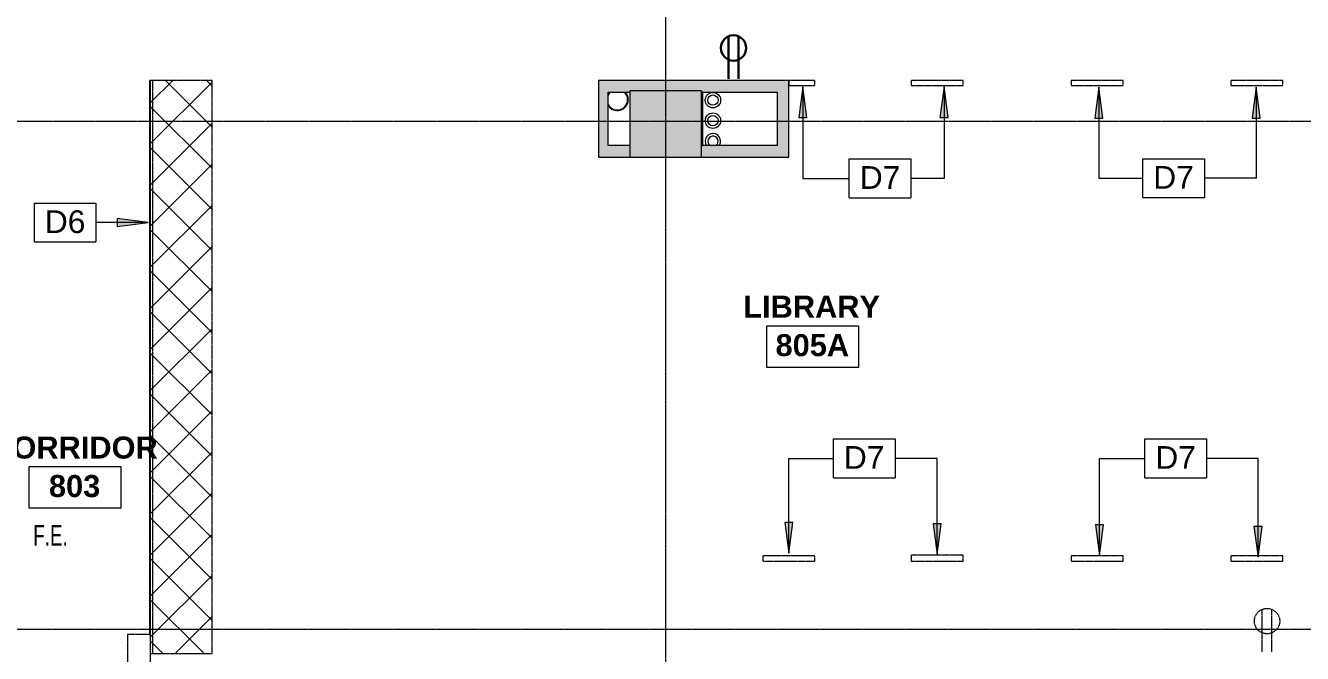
# Model space of a CAD drawing. Header units: inches. Extents: x -203 to 2791, y -968 to 768.
# Drawn here: x 1005.3 to 1502.8, y -222.7 to 22 of the extents above; entities that cross this region are included whole.
import ezdxf

# ---------------------------------------------------------------- set-up
doc = ezdxf.new("R2010")
doc.units = ezdxf.units.IN
doc.header["$MEASUREMENT"] = 0
doc.linetypes.add('Demolished', pattern=[0.1875, 0.125, -0.0625])
doc.linetypes.add('Grid Line 1_2_', pattern=[0.875, 0.5, -0.125, 0.125, -0.125])
for name, color, linetype, lineweight in [('A-ANNO-KEYN', 231, 'Continuous', 9), ('A-ANNO-NOTE', 131, 'Continuous', 13), ('A-Bldg-Patt', 7, 'Continuous', 9), ('A-Cols-Bldg', 7, 'Continuous', 9), ('A-DETL-GENF', 92, 'Continuous', 9), ('A-DETL-THIN', 151, 'Continuous', 9), ('A-Flor-Eqpm', 7, 'Continuous', 9), ('A-Flor-Pfix-Exst', 7, 'Continuous', 9), ('A-WALL', 113, 'Continuous', 13), ('A-WALL-PATT', 111, 'Continuous', 13), ('G-ANNO-TEXT', 231, 'Continuous', 9), ('I-WALL', 2, 'Continuous', 13), ('Jenner and Block 8fl_BB_dwg', 8, 'Continuous', 9), ('Q-CASE', 31, 'Continuous', 13), ('S-GRID', 1, 'Continuous', 9)]:
    doc.layers.add(name, color=color, linetype=linetype, lineweight=lineweight)
doc.styles.add('Arial', font='arial.ttf', dxfattribs={"height": 8.851796})
doc.styles.add('Arial Narrow', font='ARIALN.TTF', dxfattribs={"width": 0.8, "height": 8})
doc.styles.add('Swis721 Lt BT_B', font='', dxfattribs={"height": 8.583975})
doc.styles.get('Swis721 Lt BT_B').set_extended_font_data('Swis721 Lt BT', bold=True)

# ---------------------------------------------------------------- blocks, each defined once
blk = doc.blocks.new('C-Counter Top1 - 24_ Depth-5553257-Level 8 Demo')
at = {"layer": 'Q-CASE', "linetype": 'Demolished', "lineweight": 9}
h = blk.add_hatch(dxfattribs=at)
h.set_pattern_fill('FP_9', style=0, pattern_type=2)
h.set_pattern_definition([(315, (175.475, 1054.021), (8.01223, 8.01223), []), (45, (175.475, 1054.021), (-8.01223, 8.01223), [])])
h.paths.add_polyline_path([(-47.26, -10.83), (-47.26, -24), (176.13, -24), (176.13, 0), (-47.26, 0)], flags=0)
at = {"layer": 'Q-CASE', "color": 7, "linetype": 'Demolished', "lineweight": 9}
for p, q in [((-47.26, 0), (-47.26, -24)), ((176.13, -24), (176.13, 0)), ((176.13, -0.75), (-47.26, -0.75)), ((-47.26, -24), (176.13, -24))]:
    blk.add_line(p, q, dxfattribs=at)
blk = doc.blocks.new('Casework 6 - Casework 15-5553390-Level 8 Demo')
at = {"layer": 'Q-CASE', "color": 250, "linetype": 'Demolished', "lineweight": 20}
for p, q in [((1495.17, 0.66), (1474.92, 0.66)), ((1474.92, 0.66), (1474.92, -1.34)), ((1495.17, -1.34), (1495.17, 0.66)), ((1474.92, -1.34), (1495.17, -1.34)), ((1495.17, -184.74), (1474.92, -184.74)), ((1474.92, -184.74), (1474.92, -186.74)), ((1474.92, -186.74), (1495.17, -186.74)), ((1495.17, -186.74), (1495.17, -184.74))]:
    blk.add_line(p, q, dxfattribs=at)
blk = doc.blocks.new('Casework 7 - Casework 15-5553417-Level 8 Demo')
at = {"layer": 'Q-CASE', "color": 250, "linetype": 'Demolished', "lineweight": 20}
for p, q in [((1432.92, 0.66), (1412.67, 0.66)), ((1412.67, 0.66), (1412.67, -1.34)), ((1432.92, -1.34), (1432.92, 0.66)), ((1412.67, -1.34), (1432.92, -1.34)), ((1432.92, -184.74), (1412.67, -184.74)), ((1412.67, -184.74), (1412.67, -186.74)), ((1412.67, -186.74), (1432.92, -186.74)), ((1432.92, -186.74), (1432.92, -184.74))]:
    blk.add_line(p, q, dxfattribs=at)
blk = doc.blocks.new('Casework 8 - Casework 15-5553444-Level 8 Demo')
at = {"layer": 'Q-CASE', "color": 250, "linetype": 'Demolished', "lineweight": 20}
for p, q in [((1370.67, 0.66), (1350.42, 0.66)), ((1350.42, 0.66), (1350.42, -1.34)), ((1370.67, -1.34), (1370.67, 0.66)), ((1350.42, -1.34), (1370.67, -1.34)), ((1370.67, -184.43), (1350.42, -184.43)), ((1350.42, -184.43), (1350.42, -186.74)), ((1350.42, -186.74), (1370.67, -186.74)), ((1370.67, -186.74), (1370.67, -184.43))]:
    blk.add_line(p, q, dxfattribs=at)
blk = doc.blocks.new('Casework 9 - Casework 15-5553471-Level 8 Demo')
at = {"layer": 'Q-CASE', "color": 250, "linetype": 'Demolished', "lineweight": 20}
for p, q in [((1312.86, 0.66), (1302.73, 0.66)), ((1302.73, 0.66), (1302.73, -1.34)), ((1312.86, -1.34), (1312.86, 0.66)), ((1302.73, -1.34), (1312.86, -1.34)), ((1312.86, -184.74), (1292.61, -184.74)), ((1292.61, -184.74), (1292.61, -186.74)), ((1292.61, -186.74), (1312.86, -186.74)), ((1312.86, -186.74), (1312.86, -184.74))]:
    blk.add_line(p, q, dxfattribs=at)
blk = doc.blocks.new('Jenner and Block 8fl_BB_dwg-4751915-Level 8 Demo')
at = {"layer": 'A-Bldg-Patt'}
blk.add_hatch(color=256, dxfattribs=at).paths.add_polyline_path([(1268.73, -25), (1268.73, -4.25), (1268.33, -4.25), (1268.33, -25)], flags=0)
for p, q in [((1268.73, -4.25), (1268.33, -4.25)), ((1268.33, -4.25), (1268.33, -25)), ((1268.73, -25), (1268.73, -4.25)), ((1268.33, -25), (1268.73, -25))]:
    blk.add_line(p, q, dxfattribs=at)
at = {"layer": 'A-Cols-Bldg'}
blk.add_line((1268.73, -25), (1268.73, -4.25), dxfattribs=at)
at = {"layer": 'A-Flor-Pfix-Exst'}
for centre, radius in [((1272.73, -7.34), 3), ((1272.73, -7.34), 2), ((1272.73, -15.34), 3), ((1272.73, -15.34), 2)]:
    blk.add_circle(centre, radius, dxfattribs=at)
for centre, radius, start, end in [((1235.48, -7.16), 4, 131.934, 156.4147), ((1235.48, -7.16), 4.25, 136.5424, 149.1849), ((1235.48, -7.16), 4, 0, 46.8961), ((1235.48, -7.16), 4.25, 0, 43.4576), ((1235.48, -7.16), 4, 203.5853, 360), ((1235.48, -7.16), 4.25, 210.8151, 360), ((1272.73, -23.34), 3, 0, 214.3832), ((1272.73, -23.34), 2, 0, 239.532), ((1272.73, -23.34), 2, 301.5705, 360), ((1272.73, -23.34), 3, 325.4365, 360)]:
    blk.add_arc(centre, radius, start, end, dxfattribs=at)
at = {"layer": 'A-Flor-Eqpm', "insert": (1007.88, -173.01), "char_height": 8, "width": 15.9138, "attachment_point": 1, "line_spacing_factor": 0.968573, "style": 'Arial Narrow'}
blk.add_mtext('F.E.', dxfattribs=at)
blk = doc.blocks.new('Keynote Tag - Keynote Number - Boxed-135510-Level 8 Demo')
at = {"layer": 'A-ANNO-KEYN'}
for p, q in [((-0.125, -0.0792), (-0.125, 0.0781)), ((-0.125, 0.0781), (0.125, 0.0781)), ((0.125, 0.0781), (0.125, -0.0792)), ((-0.125, -0.0792), (0.125, -0.0792))]:
    blk.add_line(p, q, dxfattribs=at)

msp = doc.modelspace()

# ---------------------------------------------------------------- hatches: boundary and pattern name
at = {"layer": 'A-ANNO-KEYN'}
for points in [[(1308.16, -1.85), (1306.58, -13.85), (1309.74, -13.85)], [(1363.17, -1.85), (1361.59, -13.85), (1364.75, -13.85)], [(1423.5, -2.06), (1421.92, -14.06), (1425.08, -14.06)], [(1484.81, -2.06), (1483.23, -14.06), (1486.39, -14.06)], [(1053.04, -54.77), (1041.04, -53.19), (1041.04, -56.35)], [(1302.66, -183.63), (1304.24, -171.63), (1301.08, -171.63)], [(1360.53, -184.21), (1362.11, -172.21), (1358.95, -172.21)], [(1423.74, -184.56), (1425.32, -172.56), (1422.16, -172.56)], [(1485.52, -185.21), (1487.1, -173.21), (1483.94, -173.21)]]:
    msp.add_hatch(color=256, dxfattribs=at).paths.add_polyline_path(points, flags=0)
at = {"layer": 'A-DETL-GENF'}
h = msp.add_hatch(color=7, dxfattribs=at)
h.paths.add_polyline_path([(464.83, -720.82), (893.53, -538.81), (1016.23, -538.81), (1016.23, -524.94), (892.67, -524.94), (457.06, -709.88), (459.54, -715.74), (462.19, -714.61)], flags=0)
h.paths.add_polyline_path([(3.31, -538.98), (25.4, -529.6), (16.02, -507.51), (-6.07, -516.89), (-5.16, -519.03)], flags=0)
h.paths.add_polyline_path([(1723.7, -538.81), (1737.17, -538.81), (1737.17, -496.55), (1730.17, -496.55), (1730.17, -494.3), (1723.7, -494.3), (1723.7, -524.65), (1674.68, -524.65), (1674.68, -531.81), (1676.23, -531.81), (1676.23, -538.81), (1723.3, -538.81)], flags=0)
h.paths.add_polyline_path([(471.73, -532.94), (492.17, -532.94), (492.17, -512), (471.73, -512), (471.73, -530.03)], flags=0)
h.paths.add_polyline_path([(259.11, -532.49), (281.21, -523.11), (271.83, -501.02), (249.74, -510.4), (257.64, -529.03)], flags=0)
h.paths.add_polyline_path([(491.11, -225.31), (494.81, -225.31), (494.81, -201.31), (471.73, -201.31), (471.73, -225.31), (489.31, -225.31)], flags=0)
h.paths.add_polyline_path([(980.11, -121.34), (993.73, -121.34), (993.73, 0.66), (950.73, 0.66), (950.73, -16.34), (908.73, -16.34), (908.73, 0.66), (846.73, 0.66), (846.73, -16.34), (804.73, -16.34), (804.73, 0.66), (742.73, 0.66), (742.73, -16.34), (700.73, -16.34), (700.73, 0.66), (638.73, 0.66), (638.73, -16.34), (596.73, -16.34), (596.73, 0.66), (569.74, 0.66), (569.74, -24.34), (979.73, -24.34), (979.73, -121.34)], flags=0)
h.paths.add_polyline_path([(1240.73, -29.34), (1268.73, -29.34), (1268.73, -3.4), (1240.73, -3.4), (1240.73, -28.53)], flags=0)
h.paths.add_polyline_path([(1556.36, -29.34), (1582.73, -29.34), (1582.73, -1.34), (1556.36, -1.34), (1556.36, -22.84)], flags=0)
h.paths.add_polyline_path([(236.83, -29.34), (248.73, -29.34), (248.73, -1.34), (220.73, -1.34), (220.73, -29.34), (232.46, -29.34)], flags=0)
h.paths.add_polyline_path([(-117.75, -27.34), (-84.26, -27.34), (-84.26, -2.95), (-117.75, -2.95), (-117.75, -3.34)], flags=0)
h.paths.add_polyline_path([(1723.3, 284.95), (1737.17, 284.95), (1737.17, 337.71), (1772.13, 337.71), (1772.13, 351.59), (1723.3, 351.58), (1723.3, 299.43)], flags=0)
h.paths.add_polyline_path([(1924.09, 337.71), (1924.09, 580.15), (1910.23, 580.15), (1910.23, 351.59), (1889.03, 351.59), (1889.03, 337.71), (1910.23, 337.71)], flags=0)
h.paths.add_polyline_path([(1542.73, 553.15), (1566.73, 553.15), (1566.73, 577.15), (1542.73, 577.15)], flags=0)
h.paths.add_polyline_path([(1252.42, 553.15), (1266.73, 553.15), (1266.73, 577.15), (1242.73, 577.15), (1242.73, 553.15)], flags=0)
h.paths.add_polyline_path([(961.42, 553.15), (966.73, 553.15), (966.73, 577.15), (942.73, 577.15), (942.73, 553.15), (956.8, 553.15)], flags=0)
h.paths.add_polyline_path([(596.73, 553.15), (620.73, 553.15), (620.73, 577.15), (596.73, 577.15)], flags=0)
h.paths.add_polyline_path([(237.05, 553.15), (246.73, 553.15), (246.73, 577.15), (222.73, 577.15), (222.73, 553.15), (232.42, 553.15)], flags=0)
h.paths.add_polyline_path([(-39.27, 553.15), (-15.27, 553.15), (-15.27, 577.15), (-39.27, 577.15)], flags=0)
at = {"layer": 'A-WALL-PATT', "lineweight": 9}
for points in [[(1232.3, -24.72), (1232.3, 0.66), (1228.55, 0.66), (1228.55, -24.72)], [(1268.73, -3.97), (1302.73, -3.97), (1302.73, 0.66), (1232.3, 0.66), (1232.3, -3.97), (1240.73, -3.97), (1240.73, -3.4), (1268.73, -3.4)], [(1302.73, -24.72), (1302.73, -3.97), (1298.11, -3.97), (1298.11, -24.72)]]:
    msp.add_hatch(color=7, dxfattribs=at).paths.add_polyline_path(points, flags=0)
h = msp.add_hatch(color=7, dxfattribs=at)
h.paths.add_polyline_path([(1302.73, -29.34), (1302.73, -24.72), (1268.73, -24.72), (1268.73, -29.34)], flags=0)
h.paths.add_polyline_path([(1235.73, -29.34), (1240.73, -29.34), (1240.73, -24.72), (1228.55, -24.72), (1228.55, -29.34)], flags=0)

# ---------------------------------------------------------------- linework, layer by layer
at = {"layer": 'A-ANNO-KEYN'}
for p, q in [((1308.16, -1.85), (1306.58, -13.85)), ((1309.74, -13.85), (1308.16, -1.85)), ((1308.16, -1.85), (1308.16, -37.55)), ((1363.17, -1.85), (1361.59, -13.85)), ((1364.75, -13.85), (1363.17, -1.85)), ((1363.17, -1.85), (1363.17, -37.55)), ((1423.5, -2.06), (1421.92, -14.06)), ((1425.08, -14.06), (1423.5, -2.06)), ((1423.5, -2.06), (1423.5, -37.5)), ((1484.81, -2.06), (1483.23, -14.06)), ((1486.39, -14.06), (1484.81, -2.06)), ((1484.81, -2.06), (1484.81, -37.5)), ((1306.58, -13.85), (1309.74, -13.85)), ((1361.59, -13.85), (1364.75, -13.85)), ((1421.92, -14.06), (1425.08, -14.06)), ((1483.23, -14.06), (1486.39, -14.06)), ((1308.16, -37.55), (1326.27, -37.55)), ((1484.81, -37.5), (1464.63, -37.5)), ((1053.04, -54.77), (1041.04, -53.19)), ((1041.04, -53.19), (1041.04, -56.35)), ((1053.04, -54.77), (1032.73, -54.77)), ((1041.04, -56.35), (1053.04, -54.77)), ((1302.66, -146.68), (1320.08, -146.68)), ((1302.66, -183.63), (1302.66, -146.68)), ((1360.53, -184.21), (1360.53, -146.68)), ((1423.74, -146.68), (1441.42, -146.68)), ((1423.74, -184.56), (1423.74, -146.68)), ((1485.52, -185.21), (1485.52, -146.68)), ((1304.24, -171.63), (1301.08, -171.63)), ((1301.08, -171.63), (1302.66, -183.63)), ((1302.66, -183.63), (1304.24, -171.63)), ((1362.11, -172.21), (1358.95, -172.21)), ((1358.95, -172.21), (1360.53, -184.21)), ((1360.53, -184.21), (1362.11, -172.21)), ((1425.32, -172.56), (1422.16, -172.56)), ((1422.16, -172.56), (1423.74, -184.56)), ((1423.74, -184.56), (1425.32, -172.56)), ((1487.1, -173.21), (1483.94, -173.21)), ((1483.94, -173.21), (1485.52, -185.21)), ((1485.52, -185.21), (1487.1, -173.21))]:
    msp.add_line(p, q, dxfattribs=at)
at = {"layer": 'A-ANNO-NOTE', "color": 215, "lineweight": 30}
for p, q in [((1279.25, 1.31), (1279.25, 17.84)), ((1283.08, 1.31), (1283.08, 17.84))]:
    msp.add_line(p, q, dxfattribs=at)
at = {"layer": 'A-ANNO-NOTE', "color": 7, "linetype": 'Demolished', "lineweight": 9}
for p, q in [((1487.12, -222.08), (1487.12, -205.56)), ((1490.96, -222.08), (1490.96, -205.56))]:
    msp.add_line(p, q, dxfattribs=at)
at = {"layer": 'A-ANNO-NOTE', "color": 215, "lineweight": 30}
msp.add_circle((1281.16, 13.27), 4.95, dxfattribs=at)
at = {"layer": 'A-ANNO-NOTE', "color": 7, "linetype": 'Demolished', "lineweight": 9}
msp.add_circle((1489.04, -210.12), 4.95, dxfattribs=at)
at = {"layer": 'A-DETL-THIN'}
for p, q in [((1268.73, -3.4), (1240.73, -3.4)), ((1240.73, -3.4), (1240.73, -29.34)), ((1268.73, -29.34), (1268.73, -3.4)), ((1240.73, -29.34), (1268.73, -29.34)), ((1329.99, -95.1), (1293.99, -95.1)), ((1293.99, -95.1), (1293.99, -111.1)), ((1329.99, -111.1), (1329.99, -95.1)), ((1293.99, -111.1), (1329.99, -111.1)), ((1042.53, -150.02), (1006.53, -150.02)), ((1006.53, -150.02), (1006.53, -166.02)), ((1042.53, -166.02), (1042.53, -150.02)), ((1006.53, -166.02), (1042.53, -166.02))]:
    msp.add_line(p, q, dxfattribs=at)
at = {"layer": 'A-WALL', "color": 8, "lineweight": 20}
for p, q in [((1302.73, 0.66), (1232.3, 0.66)), ((1302.73, -29.34), (1302.73, 0.66)), ((1232.3, -3.97), (1240.73, -3.97)), ((1268.73, -3.97), (1298.11, -3.97)), ((1298.11, -3.97), (1298.11, -24.72)), ((1228.55, -24.72), (1228.55, -29.34)), ((1240.73, -24.72), (1232.3, -24.72)), ((1298.11, -24.72), (1268.73, -24.72)), ((1228.55, -29.34), (1240.73, -29.34)), ((1268.73, -29.34), (1302.73, -29.34))]:
    msp.add_line(p, q, dxfattribs=at)
at = {"layer": 'A-WALL', "color": 250, "linetype": 'Demolished', "lineweight": 20}
for p, q in [((1044.98, -215.38), (1044.98, -342.74)), ((1053.52, -215.38), (1044.98, -215.38)), ((1054.02, -328.74), (1054.02, -215.38))]:
    msp.add_line(p, q, dxfattribs=at)
at = {"layer": 'I-WALL', "color": 250, "linetype": 'Demolished', "lineweight": 20}
for p, q in [((1053.52, 0.66), (1053.52, -215.38)), ((1054.02, 0.66), (1053.52, 0.66)), ((1054.02, -215.38), (1054.02, 0.66))]:
    msp.add_line(p, q, dxfattribs=at)
at = {"layer": 'I-WALL', "color": 8, "lineweight": 20}
for p, q in [((1232.3, 0.66), (1228.55, 0.66)), ((1228.55, 0.66), (1228.55, -24.72)), ((1232.3, -24.72), (1232.3, -3.97))]:
    msp.add_line(p, q, dxfattribs=at)
at = {"layer": 'S-GRID', "linetype": 'Grid Line 1_2_'}
for p, q in [((1254.73, -968.26), (1254.73, 744.46)), ((-203.03, -15.31), (2046, -15.31)), ((-203.03, -213.31), (2046, -213.31))]:
    msp.add_line(p, q, dxfattribs=at)

# ---------------------------------------------------------------- block references
at = {"layer": 'A-ANNO-KEYN', "xscale": 95.99999999999994, "yscale": 95.99999999999994, "zscale": 95.99999999999994}
for p in [(1338.27, -37.49), (1452.63, -37.45), (1020.73, -54.72), (1332.08, -146.63), (1453.42, -146.63)]:
    msp.add_blockref('Keynote Tag - Keynote Number - Boxed-135510-Level 8 Demo', p, dxfattribs=at)
at = {"layer": 'Jenner and Block 8fl_BB_dwg', "color": 7}
msp.add_blockref('Jenner and Block 8fl_BB_dwg-4751915-Level 8 Demo', (0.4, 0.29), dxfattribs=at)
at = {"layer": 'Q-CASE', "color": 7, "linetype": 'Demolished', "lineweight": 9, "rotation": 89.99999999999991}
msp.add_blockref('C-Counter Top1 - 24_ Depth-5553257-Level 8 Demo', (1054.02, -175.48), dxfattribs=at)
at = {"layer": 'Q-CASE', "color": 7, "linetype": 'Demolished', "lineweight": 9}
for name in ['Casework 9 - Casework 15-5553471-Level 8 Demo', 'Casework 8 - Casework 15-5553444-Level 8 Demo', 'Casework 7 - Casework 15-5553417-Level 8 Demo', 'Casework 6 - Casework 15-5553390-Level 8 Demo']:
    msp.add_blockref(name, (0, 0), dxfattribs=at)

# ---------------------------------------------------------------- texts
at = {"layer": 'G-ANNO-TEXT', "color": 7, "char_height": 8.584, "attachment_point": 2, "line_spacing_factor": 0.998538, "style": 'Swis721 Lt BT_B'}
for s, insert, width in [('LIBRARY', (1311.6, -83.27), 55.728), ('805A', (1311.85, -98.27), 31.86), ('CORRIDOR', (1024.15, -138.18), 73.224), ('803', (1024.4, -153.18), 23.004)]:
    msp.add_mtext(s, dxfattribs=dict(at, insert=insert, width=width))

# ---------------------------------------------------------------- next in the draw order: texts
at = {"layer": 'A-ANNO-KEYN', "char_height": 8.852, "width": 18.792, "attachment_point": 2, "line_spacing_factor": 0.938532, "style": 'Arial', "bg_fill": 3, "box_fill_scale": 1.25, "bg_fill_color": 0, "bg_fill_transparency": 0}
for s, insert in [('D7', (1338.25, -32.78)), ('D7', (1452.6, -32.73)), ('D6', (1020.7, -50)), ('D7', (1332.05, -141.91)), ('D7', (1453.39, -141.91))]:
    msp.add_mtext(s, dxfattribs=dict(at, insert=insert))

# ---------------------------------------------------------------- next in the draw order: linework, layer by layer
at = {"layer": 'A-ANNO-KEYN'}
for p, q in [((1363.17, -37.55), (1350.27, -37.55)), ((1423.5, -37.5), (1440.63, -37.5)), ((1360.53, -146.68), (1344.08, -146.68)), ((1485.52, -146.68), (1465.42, -146.68))]:
    msp.add_line(p, q, dxfattribs=at)

# ---------------------------------------------------------------- next in the draw order: block references
at = {"layer": 'A-ANNO-KEYN', "xscale": 95.99999999999994, "yscale": 95.99999999999994, "zscale": 95.99999999999994}
for p in [(1338.27, -37.49), (1452.63, -37.45), (1332.08, -146.63), (1453.42, -146.63)]:
    msp.add_blockref('Keynote Tag - Keynote Number - Boxed-135510-Level 8 Demo', p, dxfattribs=at)

# ---------------------------------------------------------------- next in the draw order: texts
at = {"layer": 'A-ANNO-KEYN', "char_height": 8.852, "width": 18.792, "attachment_point": 2, "line_spacing_factor": 0.938532, "style": 'Arial', "bg_fill": 3, "box_fill_scale": 1.25, "bg_fill_color": 0, "bg_fill_transparency": 0}
for insert in [(1338.25, -32.78), (1452.6, -32.73), (1332.05, -141.91), (1453.39, -141.91)]:
    msp.add_mtext('D7', dxfattribs=dict(at, insert=insert))

doc.saveas('drawing.dxf')
